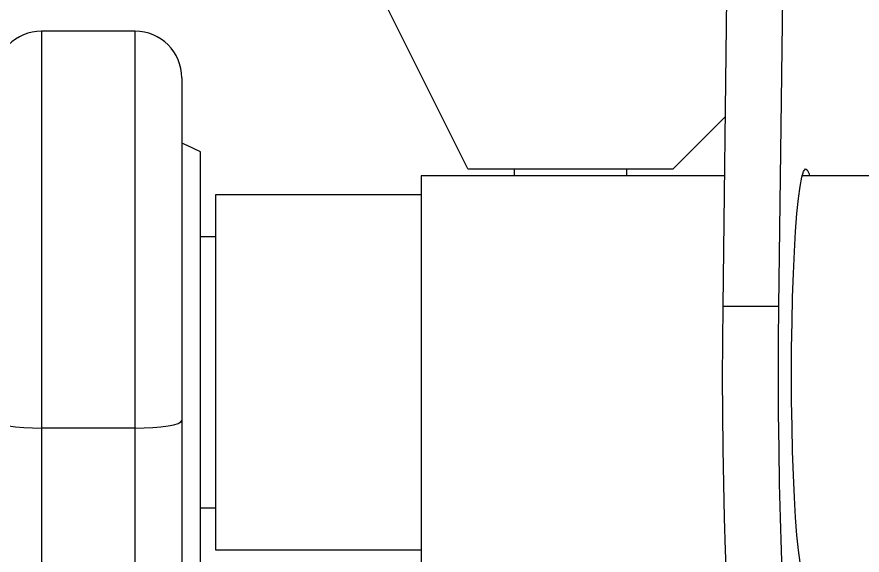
# Model space of a CAD drawing. Header units: millimetres. Extents: x -939 to 77961, y -54291 to 1503.
# Drawn here: x 33836.7 to 33927.2, y -10203.4 to -10145.8 of the extents above; entities that cross this region are included whole.
import ezdxf

# ---------------------------------------------------------------- set-up
doc = ezdxf.new("R2010")
doc.units = ezdxf.units.MM

# ---------------------------------------------------------------- blocks, each defined once
blk = doc.blocks.new('*U104')
at = {"color": 7, "linetype": 'Continuous', "lineweight": 25}
for p, q in [((67.322, -32.46), (67.799, 6.355)), ((73.307, -32.46), (73.785, 6.355)), ((40, -17.774), (30, 2.226)), ((4.368, -3.048), (-5.632, -3.048)), ((9.368, -8.048), (9.368, -44.706)), ((61.99, -17.774), (67.571, -12.193)), ((11.368, -63.211), (11.368, -15.957)), ((40, -17.774), (61.99, -17.774)), ((45, -18.543), (45, -17.774)), ((57, -17.774), (57, -18.543)), ((67.493, -18.543), (35, -18.543)), ((35, -18.543), (35, -60.543)), ((85, -18.543), (75.789, -18.543)), ((35, -20.543), (13, -20.543)), ((13, -20.543), (13, -58.543)), ((13, -25.043), (11.368, -25.043)), ((67.322, -32.46), (73.307, -32.46)), ((9.368, -44.706), (9.368, -77.283)), ((4.368, -45.518), (-5.632, -45.518)), ((-5.632, -45.518), (-5.632, -78.577)), ((4.368, -78.577), (4.368, -45.518)), ((11.368, -54.043), (13, -54.043)), ((13, -58.543), (35, -58.543))]:
    blk.add_line(p, q, dxfattribs=at)
at = {"color": 8, "linetype": 'Continuous', "lineweight": 25}
for p, q in [((-5.632, -3.048), (-5.632, -45.518)), ((4.368, -45.518), (4.368, -3.048))]:
    blk.add_line(p, q, dxfattribs=at)
at = {"color": 7, "linetype": 'Continuous', "lineweight": 25, "flags": 128}
for points in [[(11.368, -15.957), (9.96, -15.293), (9.368, -15.043)], [(74.658, -39.772), (74.67, -36.958), (74.708, -34.191), (74.77, -31.516), (74.855, -28.976), (74.962, -26.613), (75.09, -24.466), (75.235, -22.571), (75.396, -20.958), (75.571, -19.654), (75.755, -18.681), (75.947, -18.053), (76.143, -17.783), (76.339, -17.873), (76.533, -18.323), (76.595, -18.543)], [(70.208, -81.772), (70.184, -81.77), (69.917, -81.563), (69.652, -81.007), (69.391, -80.106), (69.138, -78.868), (68.893, -77.303), (68.66, -75.425), (68.439, -73.248), (68.233, -70.792), (68.044, -68.077), (67.872, -65.125), (67.72, -61.961), (67.589, -58.612), (67.48, -55.105), (67.394, -51.47), (67.331, -47.738), (67.292, -43.939), (67.277, -40.105), (67.287, -36.268), (67.322, -32.46)], [(77.219, -79.115), (76.964, -80.293), (76.703, -81.132), (76.437, -81.626), (76.17, -81.77), (75.902, -81.563), (75.637, -81.007), (75.377, -80.106), (75.123, -78.868), (74.879, -77.303), (74.645, -75.425), (74.424, -73.248), (74.218, -70.792), (74.029, -68.077), (73.858, -65.125), (73.706, -61.961), (73.575, -58.612), (73.465, -55.105), (73.379, -51.47), (73.316, -47.738), (73.277, -43.938), (73.263, -40.104), (73.273, -36.268), (73.307, -32.46)], [(76.699, -60.543), (76.535, -61.22), (76.341, -61.67), (76.144, -61.76), (75.948, -61.489), (75.757, -60.862), (75.572, -59.889), (75.398, -58.585), (75.236, -56.972), (75.091, -55.077), (74.963, -52.93), (74.856, -50.567), (74.77, -48.027), (74.708, -45.352), (74.671, -42.585), (74.658, -39.772)], [(-10.632, -44.706), (-10.536, -44.864), (-10.251, -45.016), (-9.789, -45.157), (-9.167, -45.28), (-8.41, -45.381), (-7.545, -45.456), (-6.607, -45.502), (-5.632, -45.518)], [(4.368, -45.518), (5.344, -45.502), (6.282, -45.456), (7.146, -45.381), (7.904, -45.28), (8.526, -45.157), (8.988, -45.016), (9.272, -44.864), (9.368, -44.706)]]:
    blk.add_lwpolyline(points, dxfattribs=at)
at = {"color": 7, "linetype": 'Continuous', "lineweight": 25}
for centre, start, end in [((-5.632, -8.048), 90, 180), ((4.368, -8.048), 0, 90)]:
    blk.add_arc(centre, 5, start, end, dxfattribs=at)

msp = doc.modelspace()

# ---------------------------------------------------------------- block references
msp.add_blockref('*U104', (33845, -10144.286))

doc.saveas('drawing.dxf')
